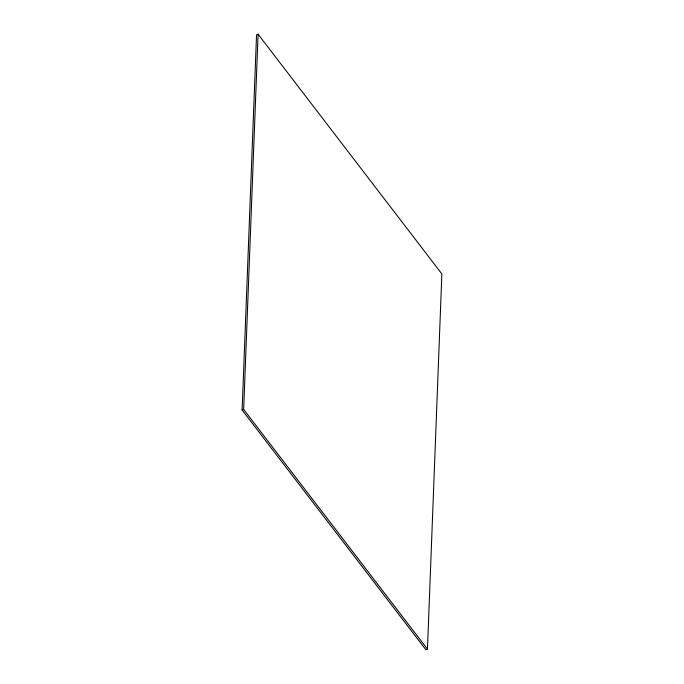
<?xml version="1.0" encoding="UTF-8"?>
<svg xmlns="http://www.w3.org/2000/svg" width="684" height="684" viewBox="0 0 684 684"><rect width="100%" height="100%" fill="white"/><g stroke="black" fill="none" stroke-linecap="round" stroke-linejoin="round"><path stroke-width="1.03" d="M242.127 410.049L256.543 34.816L258.082 34.2L441.873 273.951L427.457 649.184L425.918 649.8L242.127 410.049L243.666 409.434L258.082 34.2M243.666 409.434L427.457 649.184"/></g></svg>
